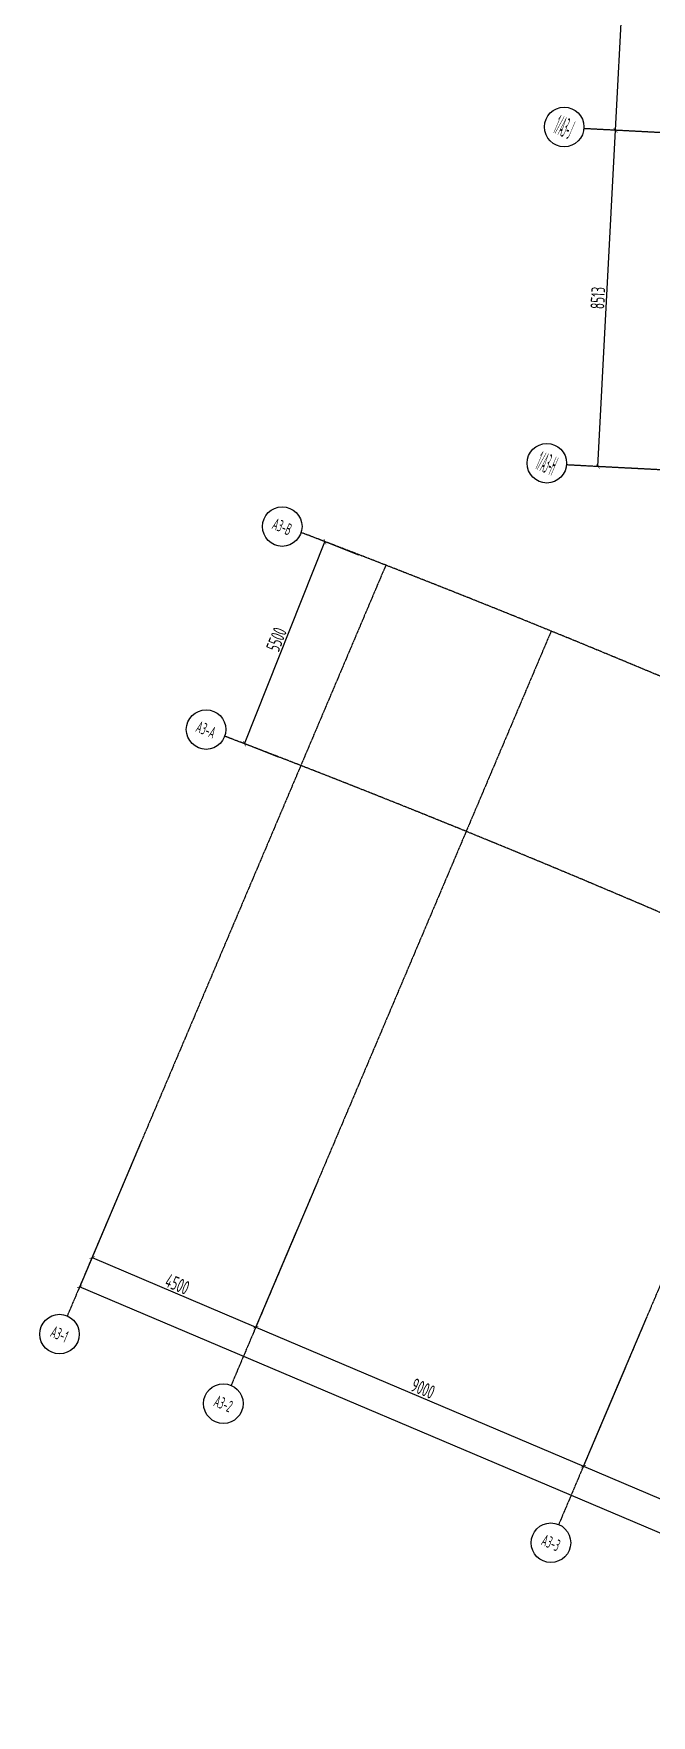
# Model space of a CAD drawing. Extents: x -3523 to 12007717, y -6694179 to 21431.
# Drawn here: x 11876713 to 11892335, y -6449055 to -6406538 of the extents above; entities that cross this region are included whole.
import ezdxf
from ezdxf.enums import TextEntityAlignment as Align

# ---------------------------------------------------------------- set-up
doc = ezdxf.new("R2010")
doc.units = 0
doc.header["$LTSCALE"] = 10
doc.header["$MEASUREMENT"] = 0
doc.linetypes.add('A3-RG-axis-100$0$CENTER', pattern=[2, 1.25, -0.25, 0.25, -0.25])
for name, color, linetype in [('A3-RG-axis-100$0$A-DIMS-100', 1, 'Continuous'), ('A3-RG-axis-100$0$A-GRID', 1, 'A3-RG-axis-100$0$CENTER'), ('A3-RG-axis-100$0$A-SYMB', 4, 'Continuous')]:
    doc.layers.add(name, color=color, linetype=linetype)
doc.styles.add('A3-RG-axis-100$0$$0$XD2008', font='xd-hzs.shx', dxfattribs={"width": 0.7, "bigfont": 'xd-hztxt.shx'})
doc.styles.add('A3-RG-axis-100$0$ECADI', font='hzs.shx', dxfattribs={"width": 0.7, "bigfont": 'hztxt.shx'})
doc.styles.add('A3-RG-axis-100$0$XD2008', font='xd-hzs.shx', dxfattribs={"width": 0.7, "bigfont": 'xd-hztxt.shx'})
doc.dimstyles.new('A3-RG-axis-100$0$XD100$0', dxfattribs={"dimscale": 100, "dimtxt": 3.5, "dimasz": 1, "dimexe": 1, "dimexo": 2, "dimgap": 0.5, "dimtad": 1, "dimdec": 0, "dimdsep": 46, "dimtxsty": 'A3-RG-axis-100$0$XD2008', "dimblk1": 'A3-RG-axis-100$0$_ARCHTICK', "dimblk2": 'A3-RG-axis-100$0$_ARCHTICK', "dimsah": 1, "dimcen": 2.5, "dimclrt": 4, "dimaunit": 1, "dimadec": 0, "dimazin": 0, "dimtfac": 1, "dimtdec": 0, "dimtix": 1, "dimtmove": 0, "dimatfit": 3, "dimfxl": 0, "dimtolj": 1, "dimtzin": 0, "dimarcsym": 0})

# ---------------------------------------------------------------- blocks, each defined once
blk = doc.blocks.new('A3-RG-axis-100$0$_ARCHTICK')
at = {"color": 0, "linetype": 'ByBlock', "const_width": 0.15}
blk.add_lwpolyline([(-0.5, -0.5), (0.5, 0.5)], dxfattribs=at)
blk = doc.blocks.new('*D256')
at = {"layer": 'A3-RG-axis-100$0$A-DIMS-100', "color": 0, "lineweight": -2}
for p, q in [((11879441, -6434531), (11877837, -6438311)), ((11931726, -6461076), (11877876, -6438218)), ((11931640, -6461280), (11931765, -6460984))]:
    blk.add_line(p, q, dxfattribs=at)
at = {"layer": 'Defpoints', "color": 0}
for p in [(11879520, -6434347), (11877876, -6438218), (11931561, -6461464)]:
    blk.add_point(p, dxfattribs=at)
at = {"layer": 'A3-RG-axis-100$0$A-DIMS-100', "color": 0, "lineweight": -2, "xscale": 100, "yscale": 100, "zscale": 100}
for p, rotation in [((11877876, -6438218), 157.0000000217818), ((11931726, -6461076), 337.0000000217818)]:
    blk.add_blockref('A3-RG-axis-100$0$_ARCHTICK', p, dxfattribs=dict(at, rotation=rotation))
at = {"layer": 'A3-RG-axis-100$0$A-DIMS-100', "color": 4, "insert": (11904889, -6449440), "char_height": 350, "attachment_point": 5, "rotation": 337, "style": 'A3-RG-axis-100$0$XD2008'}
blk.add_mtext('\\A1;58500', dxfattribs=at)
blk = doc.blocks.new('*D232')
at = {"layer": 'A3-RG-axis-100$0$A-DIMS-100', "color": 0, "lineweight": -2}
for p, q in [((11890982, -6417483), (11891428, -6408981)), ((11893985, -6409115), (11891328, -6408976)), ((11893540, -6417617), (11890883, -6417478))]:
    blk.add_line(p, q, dxfattribs=at)
at = {"layer": 'Defpoints', "color": 0}
for p in [(11891428, -6408981), (11894185, -6409126), (11893739, -6417627)]:
    blk.add_point(p, dxfattribs=at)
at = {"layer": 'A3-RG-axis-100$0$A-DIMS-100', "color": 0, "lineweight": -2, "xscale": 100, "yscale": 100, "zscale": 100}
for p, rotation in [((11891428, -6408981), 86.99999999989261), ((11890982, -6417483), 266.9999999998926)]:
    blk.add_blockref('A3-RG-axis-100$0$_ARCHTICK', p, dxfattribs=dict(at, rotation=rotation))
at = {"layer": 'A3-RG-axis-100$0$A-DIMS-100', "color": 4, "insert": (11890981, -6413220), "char_height": 350, "attachment_point": 5, "rotation": 87, "style": 'A3-RG-axis-100$0$XD2008'}
blk.add_mtext('\\A1;8513', dxfattribs=at)
blk = doc.blocks.new('A3-RG-axis-100$0$$0$ECADI-TAG-GRID')
at = {"color": 13}
blk.add_circle((0, 0), 5, dxfattribs=at)
at = {"style": 'A3-RG-axis-100$0$$0$XD2008', "width": 0.7}
blk.add_attdef('GRID', text='', height=5, dxfattribs=at).set_placement((0, 0), align=Align.MIDDLE)
blk = doc.blocks.new('*D234')
at = {"layer": 'A3-RG-axis-100$0$A-DIMS-100', "color": 0, "lineweight": -2}
for p, q in [((11879212, -6435073), (11878150, -6437574)), ((11883354, -6436831), (11882292, -6439332)), ((11878189, -6437482), (11882331, -6439240))]:
    blk.add_line(p, q, dxfattribs=at)
at = {"layer": 'Defpoints', "color": 0}
for p in [(11879290, -6434889), (11883432, -6436647), (11882331, -6439240)]:
    blk.add_point(p, dxfattribs=at)
at = {"layer": 'A3-RG-axis-100$0$A-DIMS-100', "color": 0, "lineweight": -2, "xscale": 100, "yscale": 100, "zscale": 100}
for p, rotation in [((11878189, -6437482), 156.9999999998815), ((11882331, -6439240), 336.9999999998814)]:
    blk.add_blockref('A3-RG-axis-100$0$_ARCHTICK', p, dxfattribs=dict(at, rotation=rotation))
at = {"layer": 'A3-RG-axis-100$0$A-DIMS-100', "color": 4, "insert": (11880348, -6438154), "char_height": 350, "attachment_point": 5, "rotation": 337, "style": 'A3-RG-axis-100$0$XD2008'}
blk.add_mtext('\\A1;4500', dxfattribs=at)
blk = doc.blocks.new('*D235')
at = {"layer": 'A3-RG-axis-100$0$A-DIMS-100', "color": 0, "lineweight": -2}
for p, q in [((11883872, -6435612), (11882292, -6439332)), ((11882331, -6439240), (11890616, -6442757)), ((11891638, -6440349), (11890577, -6442849))]:
    blk.add_line(p, q, dxfattribs=at)
at = {"layer": 'Defpoints', "color": 0}
for p in [(11883950, -6435427), (11891716, -6440165), (11890616, -6442757)]:
    blk.add_point(p, dxfattribs=at)
at = {"layer": 'A3-RG-axis-100$0$A-DIMS-100', "color": 0, "lineweight": -2, "xscale": 100, "yscale": 100, "zscale": 100}
for p, rotation in [((11882331, -6439240), 156.9999999998815), ((11890616, -6442757), 336.9999999998814)]:
    blk.add_blockref('A3-RG-axis-100$0$_ARCHTICK', p, dxfattribs=dict(at, rotation=rotation))
at = {"layer": 'A3-RG-axis-100$0$A-DIMS-100', "color": 4, "insert": (11886561, -6440792), "char_height": 350, "attachment_point": 5, "rotation": 337, "style": 'A3-RG-axis-100$0$XD2008'}
blk.add_mtext('\\A1;9000', dxfattribs=at)
blk = doc.blocks.new('*D236')
at = {"layer": 'A3-RG-axis-100$0$A-DIMS-100', "color": 0, "lineweight": -2}
for p, q in [((11892212, -6438996), (11890577, -6442849)), ((11890616, -6442757), (11898900, -6446274)), ((11899878, -6443971), (11898861, -6446366))]:
    blk.add_line(p, q, dxfattribs=at)
at = {"layer": 'Defpoints', "color": 0}
for p in [(11892290, -6438812), (11899956, -6443787), (11898900, -6446274)]:
    blk.add_point(p, dxfattribs=at)
at = {"layer": 'A3-RG-axis-100$0$A-DIMS-100', "color": 0, "lineweight": -2, "xscale": 100, "yscale": 100, "zscale": 100}
for p, rotation in [((11890616, -6442757), 156.9999999998815), ((11898900, -6446274), 336.9999999998814)]:
    blk.add_blockref('A3-RG-axis-100$0$_ARCHTICK', p, dxfattribs=dict(at, rotation=rotation))
at = {"layer": 'A3-RG-axis-100$0$A-DIMS-100', "color": 4, "insert": (11894846, -6444308), "char_height": 350, "attachment_point": 5, "rotation": 337, "style": 'A3-RG-axis-100$0$XD2008'}
blk.add_mtext('\\A1;9000', dxfattribs=at)
blk = doc.blocks.new('A3-RG-axis-100$0$ECADI-TAG-GRID')
at = {"color": 13}
blk.add_circle((0, 0), 5, dxfattribs=at)
at = {"style": 'A3-RG-axis-100$0$XD2008', "width": 0.7}
blk.add_attdef('GRID', text='', height=5, dxfattribs=at).set_placement((0, 0), align=Align.MIDDLE)
blk = doc.blocks.new('*D268')
at = {"layer": 'A3-RG-axis-100$0$A-DIMS-100', "color": 0, "lineweight": -2}
for p, q in [((11882046, -6424491), (11884081, -6419382)), ((11884939, -6419723), (11883988, -6419345)), ((11882904, -6424833), (11881953, -6424454))]:
    blk.add_line(p, q, dxfattribs=at)
at = {"layer": 'Defpoints', "color": 0}
for p in [(11884081, -6419382), (11885125, -6419797), (11883090, -6424907)]:
    blk.add_point(p, dxfattribs=at)
at = {"layer": 'A3-RG-axis-100$0$A-DIMS-100', "color": 0, "lineweight": -2, "xscale": 100, "yscale": 100, "zscale": 100}
for p, rotation in [((11884081, -6419382), 68.2794863656892), ((11882046, -6424491), 248.2794863656892)]:
    blk.add_blockref('A3-RG-axis-100$0$_ARCHTICK', p, dxfattribs=dict(at, rotation=rotation))
at = {"layer": 'A3-RG-axis-100$0$A-DIMS-100', "color": 4, "insert": (11882854, -6421853), "char_height": 350, "attachment_point": 5, "rotation": 68.2795, "style": 'A3-RG-axis-100$0$XD2008'}
blk.add_mtext('\\A1;5500', dxfattribs=at)
blk = doc.blocks.new('*D245')
at = {"layer": 'A3-RG-axis-100$0$A-DIMS-100', "color": 0, "lineweight": -2}
for p, q in [((11891428, -6408981), (11891874, -6400479)), ((11893932, -6400587), (11891774, -6400474)), ((11893486, -6409089), (11891328, -6408976))]:
    blk.add_line(p, q, dxfattribs=at)
at = {"layer": 'Defpoints', "color": 0}
for p in [(11891874, -6400479), (11894131, -6400598), (11893686, -6409100)]:
    blk.add_point(p, dxfattribs=at)
at = {"layer": 'A3-RG-axis-100$0$A-DIMS-100', "color": 0, "lineweight": -2, "xscale": 100, "yscale": 100, "zscale": 100}
for p, rotation in [((11891874, -6400479), 87.00005815433344), ((11891428, -6408981), 267.0000581543334)]:
    blk.add_blockref('A3-RG-axis-100$0$_ARCHTICK', p, dxfattribs=dict(at, rotation=rotation))
at = {"layer": 'A3-RG-axis-100$0$A-DIMS-100', "color": 4, "insert": (11891426, -6404719), "char_height": 350, "attachment_point": 5, "rotation": 87.0001, "style": 'A3-RG-axis-100$0$XD2008'}
blk.add_mtext('\\A1;8513', dxfattribs=at)
blk = doc.blocks.new('A3-RG-axis-100')
at = {"layer": 'A3-RG-axis-100$0$A-GRID'}
for p, q in [((11906717.6, -6409782.5), (11890623.3, -6408939.1)), ((11906272, -6418284.3), (11890183.5, -6417441.1)), ((11885619.9, -6419975.9), (11877563.8, -6438954.9)), ((11889801, -6421642.7), (11881706, -6440713.2)), ((11898074.3, -6425185.8), (11889990.6, -6444229.8))]:
    blk.add_line(p, q, dxfattribs=at)
for radius, start, end in [(294300, 57.267208, 69.150423), (288800, 57.079997, 69.144838)]:
    blk.add_arc((11778730.7, -6694178.7), radius, start, end, dxfattribs=at)
at = {"layer": 'A3-RG-axis-100$0$A-SYMB'}
ref = blk.add_blockref('A3-RG-axis-100$0$ECADI-TAG-GRID', (11890130.9, -6408897.4), dxfattribs=dict(at, xscale=99.99999999999999, yscale=99.99999999999999, zscale=100, rotation=336.9999999998927))
ref.add_attrib('GRID', '1/A3-J', dxfattribs={"layer": '0', "height": 500, "rotation": 337, "style": 'A3-RG-axis-100$0$ECADI', "width": 0.2}).set_placement((11890130.9, -6408897.4), align=Align.MIDDLE)
ref = blk.add_blockref('A3-RG-axis-100$0$ECADI-TAG-GRID', (11889691.1, -6417399.4), dxfattribs=dict(at, xscale=99.99999999999999, yscale=99.99999999999999, zscale=100, rotation=336.9999999998927))
ref.add_attrib('GRID', '1/A3-H', dxfattribs={"layer": '0', "height": 500, "rotation": 337, "style": 'A3-RG-axis-100$0$ECADI', "width": 0.2}).set_placement((11889691.1, -6417399.4), align=Align.MIDDLE)
ref = blk.add_blockref('A3-RG-axis-100$0$$0$ECADI-TAG-GRID', (11882999.6, -6419000.5), dxfattribs=dict(at, xscale=100, yscale=100, zscale=100, rotation=337))
ref.add_attrib('GRID', 'A3-B', dxfattribs={"layer": '0', "height": 300, "rotation": 337, "style": 'A3-RG-axis-100$0$$0$XD2008', "width": 0.5}).set_placement((11882999.6, -6419000.5), align=Align.MIDDLE)
ref = blk.add_blockref('A3-RG-axis-100$0$$0$ECADI-TAG-GRID', (11881074.2, -6424132.7), dxfattribs=dict(at, xscale=100, yscale=100, zscale=100, rotation=337))
ref.add_attrib('GRID', 'A3-A', dxfattribs={"layer": '0', "height": 300, "rotation": 337, "style": 'A3-RG-axis-100$0$$0$XD2008', "width": 0.5}).set_placement((11881074.2, -6424132.7), align=Align.MIDDLE)
ref = blk.add_blockref('A3-RG-axis-100$0$$0$ECADI-TAG-GRID', (11877368.4, -6439415.1), dxfattribs=dict(at, xscale=100, yscale=100, zscale=100, rotation=337))
ref.add_attrib('GRID', 'A3-1', dxfattribs={"layer": '0', "height": 300, "rotation": 337, "style": 'A3-RG-axis-100$0$$0$XD2008', "width": 0.5}).set_placement((11877368.4, -6439415.1), align=Align.MIDDLE)
ref = blk.add_blockref('A3-RG-axis-100$0$$0$ECADI-TAG-GRID', (11881510.7, -6441173.4), dxfattribs=dict(at, xscale=100, yscale=100, zscale=100, rotation=337))
ref.add_attrib('GRID', 'A3-2', dxfattribs={"layer": '0', "height": 300, "rotation": 337, "style": 'A3-RG-axis-100$0$$0$XD2008', "width": 0.5}).set_placement((11881510.7, -6441173.4), align=Align.MIDDLE)
ref = blk.add_blockref('A3-RG-axis-100$0$$0$ECADI-TAG-GRID', (11889795.2, -6444690), dxfattribs=dict(at, xscale=100, yscale=100, zscale=100, rotation=337))
ref.add_attrib('GRID', 'A3-3', dxfattribs={"layer": '0', "height": 300, "rotation": 337, "style": 'A3-RG-axis-100$0$$0$XD2008', "width": 0.5}).set_placement((11889795.2, -6444690), align=Align.MIDDLE)
at = {"layer": 'A3-RG-axis-100$0$A-DIMS-100'}
dim = blk.add_aligned_dim(p1=(11893685.7, -6409099.6), p2=(11894131.3, -6400597.8), distance=2260.8, text='8513', dimstyle='A3-RG-axis-100$0$XD100$0', override={"dimasz": 1}, dxfattribs=at)
dim.commit()
dim.dimension.update_dxf_attribs({"geometry": '*D245', "text_midpoint": (11891426.1, -6404718.6)})
for base, p1, p2, angle, picture, middle in [((11891428, -6408981.2), (11893739.4, -6417627.5), (11894185, -6409125.7), 87, '*D232', (11890980.5, -6413220.3)), ((11877876.4, -6438218.5), (11931561.4, -6461463.7), (11879519.6, -6434347.3), 337, '*D256', (11904889, -6449440.2)), ((11882331.2, -6439240.4), (11879289.8, -6434888.5), (11883432.1, -6436646.8), 337, '*D234', (11880348, -6438154.1)), ((11890615.8, -6442756.9), (11883949.7, -6435427.5), (11891716.1, -6440164.7), 337, '*D235', (11886561.4, -6440791.5)), ((11898900.3, -6446273.5), (11892290.4, -6438811.9), (11899955.7, -6443787.1), 337, '*D236', (11894845.9, -6444308.1))]:
    dim = blk.add_linear_dim(base=base, p1=p1, p2=p2, angle=angle, dimstyle='A3-RG-axis-100$0$XD100$0', override={"dimasz": 1}, dxfattribs=at)
    dim.commit()
    dim.dimension.update_dxf_attribs({"geometry": picture, "text_midpoint": middle})
dim = blk.add_aligned_dim(p1=(11883089.8, -6424907), p2=(11885125.3, -6419797.5), distance=1123.8, dimstyle='A3-RG-axis-100$0$XD100$0', override={"dimasz": 1}, dxfattribs=at)
dim.commit()
dim.dimension.update_dxf_attribs({"geometry": '*D268', "text_midpoint": (11882854.5, -6421853)})

msp = doc.modelspace()

# ---------------------------------------------------------------- block references
msp.add_blockref('A3-RG-axis-100', (0, 0))

doc.saveas('drawing.dxf')
